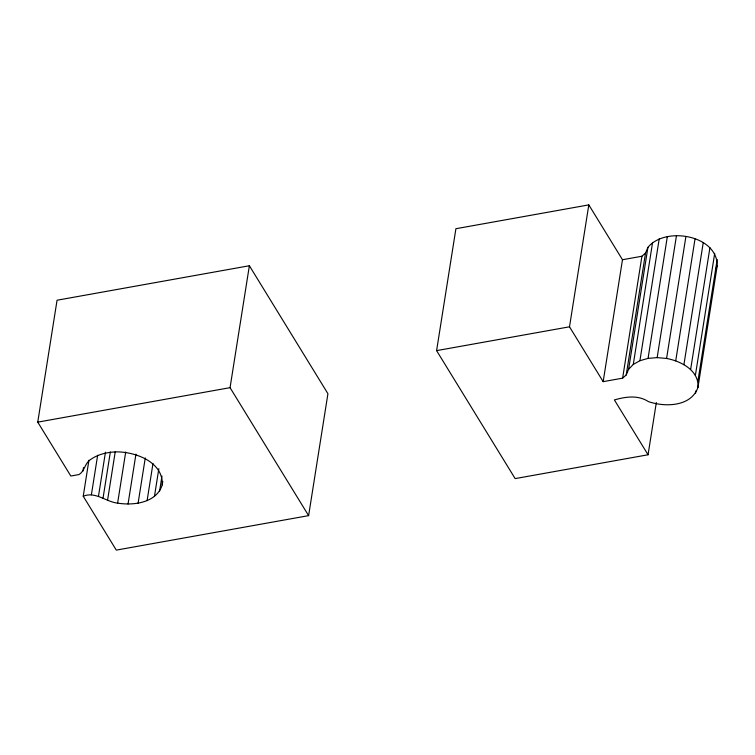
<?xml version="1.0" encoding="UTF-8"?>
<svg xmlns="http://www.w3.org/2000/svg" width="755" height="755" viewBox="0 0 755 755"><rect width="100%" height="100%" fill="white"/><g stroke="black" fill="none" stroke-linecap="round" stroke-linejoin="round"><path stroke-width="1.13" d="M83.229 496.224C95.602 491.222 105.832 501.839 117.62 503.123C133.739 505.718 156.54 502.896 162.231 484.87C163.354 462.183 136.098 452.085 117.157 451.858C107.871 452.056 98.49 454 90.77 459.389C84.702 463.041 84.928 470.988 78.992 474.565L70.828 476.027L37.75 422.139L57.059 300.226L249.376 265.741L327.925 393.714L308.616 515.637L116.298 550.112L83.229 496.224L88.93 460.229M82.965 471.044L83.522 467.562M91.393 494.761L97.65 455.284M98.471 496.299L105.455 452.179M103.001 498.394L110.362 451.943M107.531 500.48L115.251 451.707M117.62 503.123L125.707 452.037M128.039 504.057L135.947 454.132M138.099 503.208L145.271 457.926M147.102 500.641L152.982 463.485M154.426 496.526L158.843 468.657M159.588 491.146L161.976 476.056M162.231 484.87L162.778 481.388M308.616 515.637L230.058 387.664L249.376 265.741M436.598 350.631L455.907 228.718L588.815 204.888L622.479 259.729L603.169 381.652L622.62 378.161L626.216 374.98L628.604 369.299L647.913 247.385C665.051 226.17 717.25 234.899 717.25 265.571L697.941 387.494C691.052 406.879 664.966 407.256 648.441 401.622C638.117 394.865 625.81 396.649 614.391 399.933L648.054 454.774L515.146 478.604L436.598 350.631L569.506 326.802L603.169 381.652M569.506 326.802L588.815 204.888M622.62 378.161L641.929 256.247L645.525 253.067L647.913 247.385M626.216 374.98L645.525 253.067M628.604 369.299L633.275 364.429L652.584 242.515M633.275 364.429L639.91 360.711L659.219 238.788M639.91 360.711L648.054 358.389L667.363 236.466M648.054 358.389L657.152 357.615L676.461 235.702M648.054 454.774L656.331 402.528M697.941 387.494C699.441 370.545 680.85 361.06 666.59 358.465L685.899 236.541M675.716 360.852L695.025 238.939M683.917 364.637L703.226 242.723M690.627 369.554L709.936 247.631M695.393 375.263L714.702 253.35M695.553 393.176L695.921 390.854M697.884 381.379L717.193 259.465M716.051 268.412L717.25 265.571M622.479 259.729L641.929 256.247M37.75 422.139L230.058 387.664M657.152 357.615L666.59 358.465"/></g></svg>
